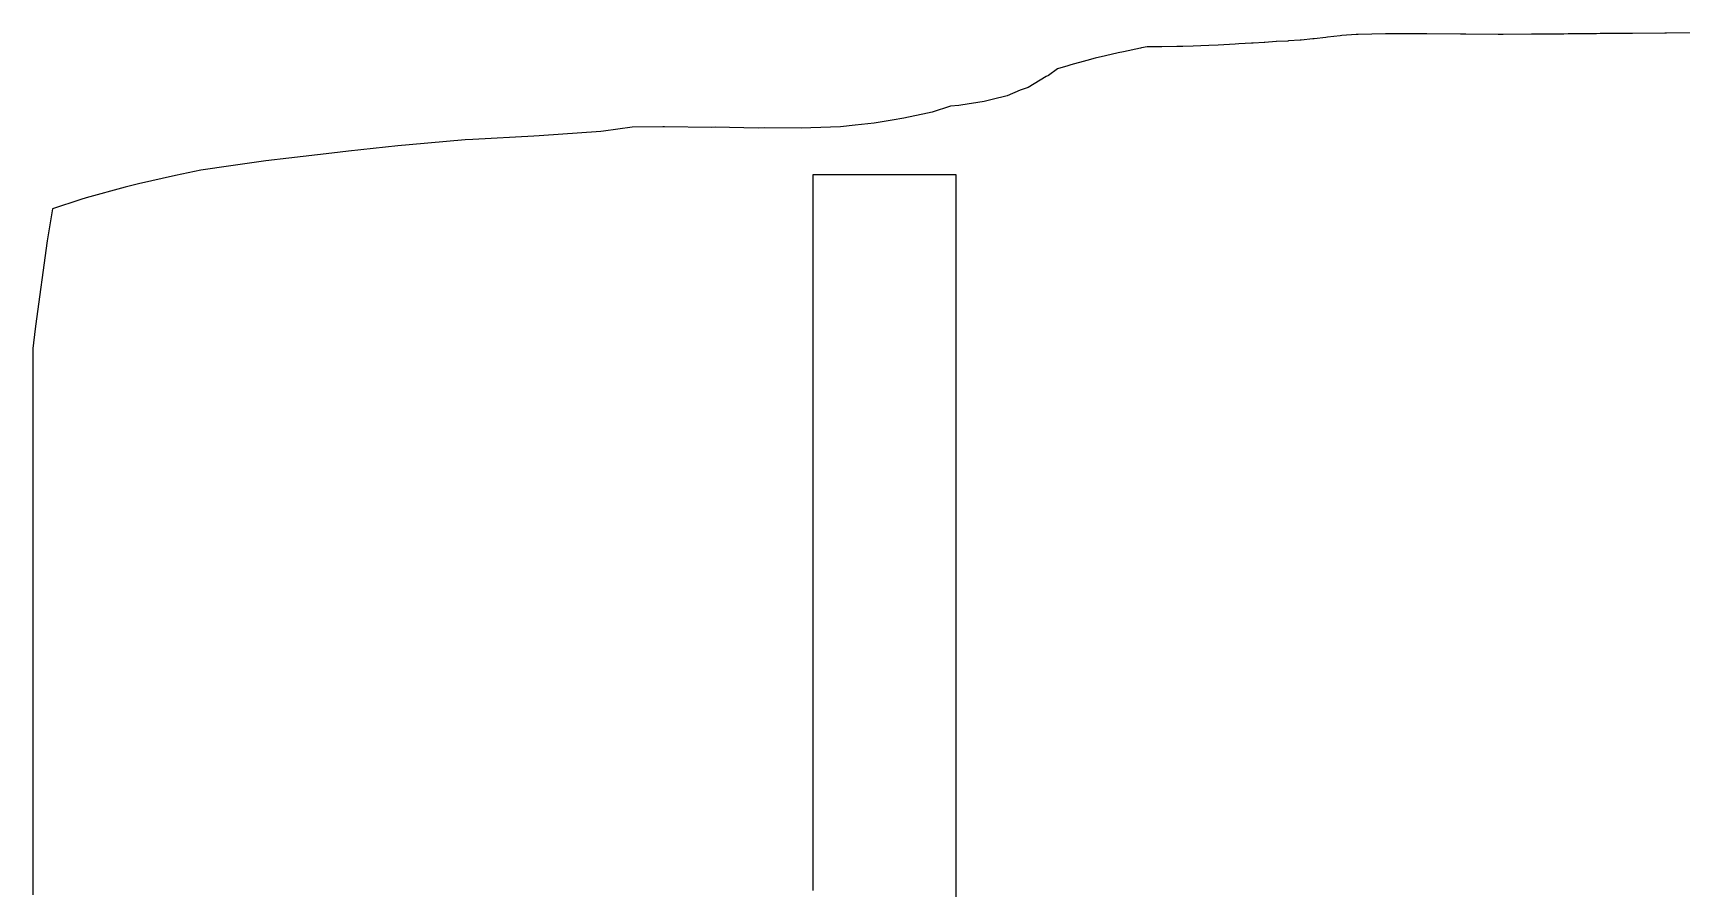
# Model space of a CAD drawing. Header units: millimetres. Extents: x -1724 to 2611, y -1353 to 888.
# Drawn here: x -1724 to 438, y -234 to 888 of the extents above; entities that cross this region are included whole.
import ezdxf

# ---------------------------------------------------------------- set-up
doc = ezdxf.new("R2010")
doc.units = ezdxf.units.MM

msp = doc.modelspace()

# ---------------------------------------------------------------- linework, layer by layer
at = {"layer": 'кузов_drawing'}
for p, q in [((56.1089, 886.5999), (50.2821, 886.4626)), ((97.8303, 886.4522), (56.1089, 886.5999)), ((326.9563, 886.6295), (289.9344, 886.2678)), ((332.0442, 886.6766), (326.9563, 886.6295)), ((370.3462, 887.0093), (332.0442, 886.6766)), ((374.5185, 887.0405), (370.3462, 887.0093)), ((416.7767, 887.3383), (374.5185, 887.0405)), ((419.1069, 887.3499), (416.7767, 887.3383)), ((454.872, 887.5846), (419.1069, 887.3499)), ((-271.2062, 867.5731), (-293.2453, 863.0378)), ((-269.6064, 867.9405), (-271.2062, 867.5731)), ((-262.3894, 869.3916), (-269.6064, 867.9405)), ((-246.2928, 869.4256), (-262.3894, 869.3916)), ((-242.8844, 869.3865), (-246.2928, 869.4256)), ((-223.2102, 869.6996), (-242.8844, 869.3865)), ((-215.494, 869.75), (-223.2102, 869.6996)), ((-201.8455, 870.2549), (-215.494, 869.75)), ((-191.9032, 870.5836), (-201.8455, 870.2549)), ((-181.6104, 871.0685), (-191.9032, 870.5836)), ((-169.0415, 871.6684), (-181.6104, 871.0685)), ((-161.7047, 872.0687), (-169.0415, 871.6684)), ((-146.9039, 872.9121), (-161.7047, 872.0687)), ((-142.096, 873.1936), (-146.9039, 872.9121)), ((-125.5117, 874.1875), (-142.096, 873.1936)), ((-123.3164, 874.318), (-125.5117, 874.1875)), ((-108.882, 875.1769), (-123.3164, 874.318)), ((-107.8797, 875.2397), (-108.882, 875.1769)), ((-93.0021, 876.1762), (-107.8797, 875.2397)), ((-92.9913, 876.177), (-93.0021, 876.1762)), ((-92.8026, 876.1902), (-92.9913, 876.177)), ((-77.8184, 877.0344), (-92.8026, 876.1902)), ((-77.125, 877.0773), (-77.8184, 877.0344)), ((-61.8018, 878.1491), (-77.125, 877.0773)), ((-60.5031, 878.2446), (-61.8018, 878.1491)), ((-44.9487, 879.78), (-60.5031, 878.2446)), ((-43.155, 879.96), (-44.9487, 879.78)), ((-27.7427, 881.8123), (-43.155, 879.96)), ((-25.7005, 882.059), (-27.7427, 881.8123)), ((-9.2481, 883.8413), (-25.7005, 882.059)), ((-6.8967, 884.0964), (-9.2481, 883.8413)), ((11.6782, 885.4257), (-6.8967, 884.0964)), ((14.5036, 885.6285), (11.6782, 885.4257)), ((50.2821, 886.4626), (14.5036, 885.6285)), ((104.7079, 886.4283), (97.8303, 886.4522)), ((148.6485, 885.9363), (104.7079, 886.4283)), ((155.7061, 885.8567), (148.6485, 885.9363)), ((197.9964, 885.66), (155.7061, 885.8567)), ((204.5091, 885.6285), (197.9964, 885.66)), ((241.9686, 885.8583), (204.5091, 885.6285)), ((247.6149, 885.8921), (241.9686, 885.8583)), ((284.472, 886.2201), (247.6149, 885.8921)), ((289.9344, 886.2678), (284.472, 886.2201)), ((-366.5143, 844.5267), (-380.0526, 840.5456)), ((-362.3821, 845.7226), (-366.5143, 844.5267)), ((-341.6888, 851.438), (-362.3821, 845.7226)), ((-330.4928, 854.4051), (-341.6888, 851.438)), ((-317.1761, 857.6348), (-330.4928, 854.4051)), ((-300.4075, 861.3861), (-317.1761, 857.6348)), ((-293.2453, 863.0378), (-300.4075, 861.3861)), ((-394.93, 830.4494), (-418.2708, 816.2182)), ((-391.7541, 831.9419), (-394.93, 830.4494)), ((-380.0526, 840.5456), (-391.7541, 831.9419)), ((-465.4877, 800.5057), (-476.1915, 797.5554)), ((-446.0069, 805.0617), (-465.4877, 800.5057)), ((-428.9541, 812.5052), (-446.0069, 805.0617)), ((-418.2708, 816.2182), (-428.9541, 812.5052)), ((-550.7057, 782.5401), (-581.4435, 775.6256)), ((-544.3663, 783.8996), (-550.7057, 782.5401)), ((-520.2251, 791.3594), (-544.3663, 783.8996)), ((-509.2682, 792.4786), (-520.2251, 791.3594)), ((-506.8633, 792.9052), (-509.2682, 792.4786)), ((-476.1915, 797.5554), (-506.8633, 792.9052)), ((-978.9317, 758.5158), (-1059.9681, 752.8435)), ((-975.5365, 758.964), (-978.9317, 758.5158)), ((-938.0295, 763.8463), (-975.5365, 758.964)), ((-897.5691, 764.2584), (-938.0295, 763.8463)), ((-895.4888, 764.3193), (-897.5691, 764.2584)), ((-833.7306, 763.7297), (-895.4888, 764.3193)), ((-828.8516, 763.8755), (-833.7306, 763.7297)), ((-772.704, 762.7429), (-828.8516, 763.8755)), ((-764.8094, 762.9882), (-772.704, 762.7429)), ((-716.0425, 762.5639), (-764.8094, 762.9882)), ((-703.6179, 763.2355), (-716.0425, 762.5639)), ((-664.8301, 764.5864), (-703.6179, 763.2355)), ((-645.4951, 766.6815), (-664.8301, 764.5864)), ((-620.662, 769.1785), (-645.4951, 766.6815)), ((-596.9648, 773.1929), (-620.662, 769.1785)), ((-581.4435, 775.6256), (-596.9648, 773.1929)), ((-1245.5056, 739.5933), (-1310.1939, 732.3776)), ((-1230.627, 740.8911), (-1245.5056, 739.5933)), ((-1156.9908, 747.2216), (-1230.627, 740.8911)), ((-1146.9492, 747.8117), (-1156.9908, 747.2216)), ((-1067.1159, 752.3259), (-1146.9492, 747.8117)), ((-1059.9681, 752.8435), (-1067.1159, 752.3259)), ((-1418.7186, 719.9979), (-1464.571, 713.1477)), ((-1388.4173, 723.3587), (-1418.7186, 719.9979)), ((-1331.9597, 730.0338), (-1388.4173, 723.3587)), ((-1310.1939, 732.3776), (-1331.9597, 730.0338)), ((-1537.0024, 700.4517), (-1585.4816, 689.7817)), ((-1503.8651, 707.3952), (-1537.0024, 700.4517)), ((-1464.571, 713.1477), (-1503.8651, 707.3952)), ((-700.3862, 677.5748), (-700.3862, 702)), ((-700.3862, 702), (-686.7808, 702)), ((-686.7808, 702), (-669.1054, 702)), ((-669.1054, 702), (-639.6919, 702)), ((-639.6919, 702), (-628.2693, 702)), ((-628.2693, 702), (-605.205, 702)), ((-605.205, 702), (-597.5046, 702)), ((-597.5046, 702), (-577.9073, 702)), ((-577.9073, 702), (-573.3483, 702)), ((-573.3483, 702), (-557.5401, 702)), ((-557.5401, 702), (-555.4034, 702)), ((-555.4034, 702), (-543.3988, 702)), ((-543.3988, 702), (-542.8991, 702)), ((-542.8991, 702), (-538.8479, 702)), ((-538.8479, 702), (-533.9615, 702)), ((-533.9615, 702), (-533.2284, 702)), ((-533.2284, 702), (-526.8786, 702)), ((-526.8786, 702), (-525.6503, 702)), ((-525.6503, 702), (-522.3803, 702)), ((-522.3803, 702), (-521.4085, 702)), ((-521.4085, 702), (-519.7018, 702)), ((-519.7018, 702), (-518.9509, 702)), ((-518.9509, 702), (-518.2043, 702)), ((-518.2043, 702), (-513.5344, 702)), ((-513.5344, 702), (-513.5344, 516.4488)), ((-1654.1964, 671.1759), (-1661.384, 669.0977)), ((-1603.1961, 685.3255), (-1654.1964, 671.1759)), ((-1585.4816, 689.7817), (-1603.1961, 685.3255)), ((-700.3862, 646.4161), (-700.3862, 677.5748)), ((-1698.2926, 657.0424), (-1705.5295, 615.0897)), ((-1661.384, 669.0977), (-1698.2926, 657.0424)), ((-700.3862, 596.4811), (-700.3862, 646.4161)), ((-1705.5295, 615.0897), (-1720.935, 503.0733)), ((-700.3862, 142.8133), (-700.3862, 596.4811)), ((-1720.935, 503.0733), (-1723.4197, 481.0427)), ((-513.5344, 516.4488), (-513.5344, 513.8159)), ((-513.5344, 513.8159), (-513.5344, 510.854)), ((-513.5344, 510.854), (-513.5344, 496.8197)), ((-1723.4197, 481.0427), (-1724.0519, 473.8488)), ((-513.5344, 496.8197), (-513.5344, 490.8185)), ((-513.5344, 490.8185), (-513.5344, 479.2933)), ((-513.5344, 479.2933), (-513.5344, 467.5139)), ((-1724.0519, 473.8488), (-1724.0582, 254.3222)), ((-513.5344, 467.5139), (-513.5344, 463.7049)), ((-513.5344, 463.7049), (-513.5344, 454.6359)), ((-513.5344, 454.6359), (-513.5344, 452.6979)), ((-513.5344, 452.6979), (-513.5344, 447.039)), ((-513.5344, 447.039), (-513.5344, 445.1844)), ((-513.5344, 445.1844), (-513.5344, 445.1647)), ((-513.5344, 445.1647), (-513.5344, 434.0875)), ((-513.5344, 434.0875), (-513.5344, -702)), ((-1724.0586, 242.9709), (-1724.0608, 11.9645)), ((-1724.0582, 254.3222), (-1724.0586, 242.9709)), ((-700.3862, 62.5102), (-700.3862, 142.8133)), ((-700.3862, 3.0685), (-700.3862, 62.5102)), ((-1724.0608, 11.9645), (-1724.061, 0)), ((-1724.061, 0), (-1724.0588, -231.0219)), ((-700.3862, -83.5092), (-700.3862, 3.0685)), ((-700.3862, -146.1742), (-700.3862, -83.5092)), ((-700.3862, -237.2642), (-700.3862, -146.1742)), ((-1724.0588, -231.0219), (-1724.0586, -242.9709))]:
    msp.add_line(p, q, dxfattribs=at)

doc.saveas('drawing.dxf')
